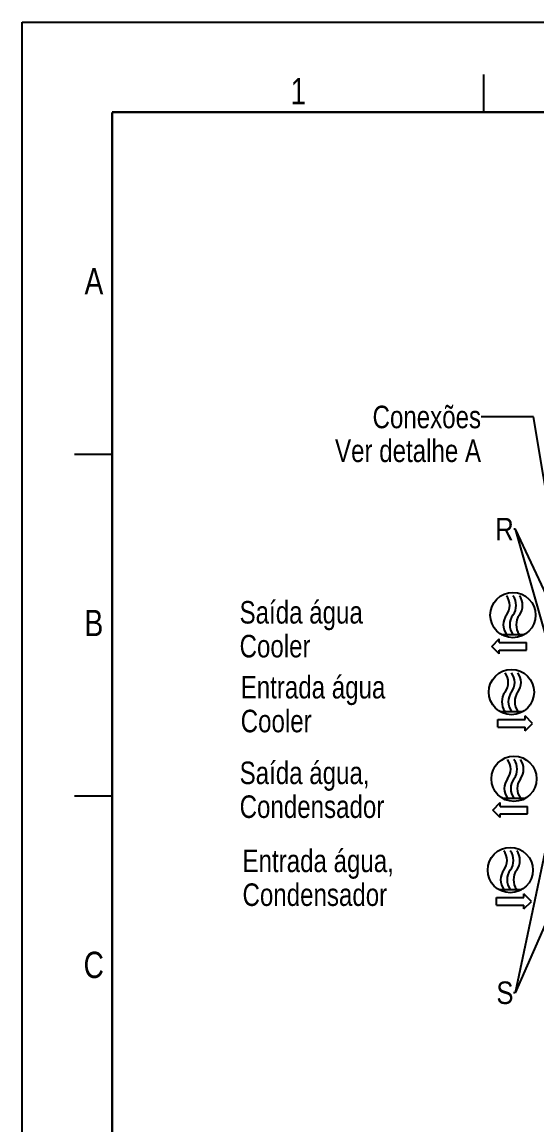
# Model space of a CAD drawing. Header units: millimetres. Extents: x 0 to 10500, y 0 to 7425.
# Drawn here: x 0 to 1715, y 3756 to 7425 of the extents above; entities that cross this region are included whole.
import ezdxf

# ---------------------------------------------------------------- set-up
doc = ezdxf.new("R2010")
doc.units = ezdxf.units.MM
doc.header["$LTSCALE"] = 577.5
doc.layers.get('0').update_dxf_attribs({"linetype": 'CONTINUOUS'})
doc.layers.add('NOTES3D', color=7, linetype='CONTINUOUS')
doc.styles.get("Standard").update_dxf_attribs({"font": 'txt', "width": 0.85})
doc.styles.add('TEXTSTYLE_2', font='txt', dxfattribs={"width": 0.8})
doc.dimstyles.get("Standard").update_dxf_attribs({"dimtxt": 3.5, "dimasz": 3.5, "dimexe": 1.5, "dimexo": 1.5, "dimtad": 1, "dimdec": 1, "dimtxsty": 'Standard', "dimblk": '_FILLED', "dimblk1": '_FILLED', "dimblk2": '_FILLED', "dimcen": 0.09, "dimadec": 1, "dimazin": 2, "dimtol": 1, "dimtp": 0.1, "dimtm": 0.1, "dimtfac": 1, "dimtdec": 1, "dimtofl": 0, "dimtmove": 0, "dimatfit": 3, "dimldrblk": '_FILLED', "dimfxl": 1, "dimtolj": 1, "dimarcsym": 0})

# ---------------------------------------------------------------- blocks, each defined once
blk = doc.blocks.new('_FILLED')
at = {"color": 0, "linetype": 'ByBlock'}
blk.add_solid([(0, 0), (-1, 0.2), (-1, -0.2)], dxfattribs=at)

msp = doc.modelspace()

# ---------------------------------------------------------------- linework, layer by layer
at = {"color": 7, "linetype": 'Continuous'}
for p, q in [((0, 0), (0, 7425)), ((0, 0), (0, 7425)), ((0, 7425), (10500, 7425)), ((0, 7425), (10500, 7425)), ((1537.5, 7125), (1537.5, 7250)), ((175, 5987.5), (300, 5987.5)), ((1564.06, 5348.16), (1589.06, 5373.16)), ((1589.06, 5360.66), (1589.06, 5373.16)), ((1589.06, 5360.66), (1680.09, 5360.66)), ((1595.98, 5388), (1673.24, 5388)), ((1680.09, 5335.66), (1680.09, 5360.66)), ((1589.06, 5323.16), (1564.06, 5348.16)), ((1589.06, 5323.16), (1589.06, 5335.66)), ((1589.06, 5335.66), (1680.09, 5335.66)), ((1584.18, 5079.45), (1584.18, 5104.45)), ((1584.18, 5104.45), (1675.2, 5104.45)), ((1591.09, 5131.79), (1668.35, 5131.79)), ((1675.2, 5104.45), (1675.2, 5116.95)), ((1700.2, 5091.95), (1675.2, 5116.95)), ((1584.18, 5079.45), (1675.2, 5079.45)), ((1675.2, 5066.95), (1700.2, 5091.95)), ((1675.2, 5066.95), (1675.2, 5079.45)), ((300, 4850), (175, 4850)), ((1599.46, 4843.26), (1676.72, 4843.26)), ((1567.55, 4803.42), (1592.55, 4828.42)), ((1592.55, 4815.92), (1592.55, 4828.42)), ((1592.55, 4815.92), (1683.57, 4815.92)), ((1683.57, 4790.92), (1683.57, 4815.92)), ((1592.55, 4778.42), (1567.55, 4803.42)), ((1592.55, 4778.42), (1592.55, 4790.92)), ((1592.55, 4790.92), (1683.57, 4790.92)), ((1587.21, 4539.81), (1664.47, 4539.81)), ((1671.32, 4512.47), (1671.32, 4524.97)), ((1696.32, 4499.97), (1671.32, 4524.97)), ((1580.3, 4487.47), (1580.3, 4512.47)), ((1580.3, 4512.47), (1671.32, 4512.47)), ((1580.3, 4487.47), (1671.32, 4487.47)), ((1671.32, 4474.97), (1696.32, 4499.97)), ((1671.32, 4474.97), (1671.32, 4487.47))]:
    msp.add_line(p, q, dxfattribs=at)
at = {"color": 7, "linetype": 'Continuous', "const_width": 7.5}
for points in [[(300, 300), (300, 7125)], [(300, 7125), (10200, 7125)]]:
    msp.add_lwpolyline(points, dxfattribs=at)
at = {"color": 7, "linetype": 'Continuous'}
for centre in [(1634.61, 5452.28), (1629.72, 5196.08), (1638.09, 4907.55), (1625.84, 4604.09)]:
    msp.add_circle(centre, 75.26, dxfattribs=at)
for centre, start, end in [((1570.32, 5484.43), 323.1301, 36.8699), ((1591.75, 5484.43), 323.1301, 36.8699), ((1613.18, 5484.43), 323.1301, 36.8699), ((1656.03, 5420.14), 143.1301, 216.8699), ((1677.46, 5420.14), 143.1301, 216.8699), ((1698.89, 5420.14), 143.1301, 216.8699), ((1565.44, 5228.22), 323.1301, 36.8699), ((1586.86, 5228.22), 323.1301, 36.8699), ((1608.29, 5228.22), 323.1301, 36.8699), ((1651.15, 5163.94), 143.1301, 216.8699), ((1672.58, 5163.94), 143.1301, 216.8699), ((1694.01, 5163.94), 143.1301, 216.8699), ((1573.81, 4939.69), 323.1301, 36.8699), ((1595.23, 4939.69), 323.1301, 36.8699), ((1616.66, 4939.69), 323.1301, 36.8699), ((1659.52, 4875.4), 143.1301, 216.8699), ((1680.95, 4875.4), 143.1301, 216.8699), ((1702.38, 4875.4), 143.1301, 216.8699), ((1561.56, 4636.24), 323.1301, 36.8699), ((1582.98, 4636.24), 323.1301, 36.8699), ((1604.41, 4636.24), 323.1301, 36.8699), ((1647.27, 4571.95), 143.1301, 216.8699), ((1668.7, 4571.95), 143.1301, 216.8699), ((1690.13, 4571.95), 143.1301, 216.8699)]:
    msp.add_arc(centre, 53.57, start, end, dxfattribs=at)

# ---------------------------------------------------------------- texts
at = {"color": 2, "linetype": 'Continuous', "char_height": 87.5, "width": 70, "attachment_point": 2, "line_spacing_factor": 0.9, "style": 'TEXTSTYLE_2'}
for s, insert in [('1', (920.18, 7238.6)), ('A', (239.44, 6606.68)), ('B', (239.29, 5469.7)), ('C', (238.74, 4332.4))]:
    msp.add_mtext(s, dxfattribs=dict(at, insert=insert))
at = {"layer": 'NOTES3D', "color": 2, "linetype": 'Continuous', "char_height": 75, "line_spacing_factor": 0.9, "style": 'TEXTSTYLE_2'}
for s, insert, width, attachment_point in [('Conexões \\PVer detalhe A', (1528.44, 6148.87), 780, 3), ('Saída água \\PCooler', (724.38, 5499.02), 660, 1), ('Entrada água \\PCooler', (728.08, 5249.89), 780, 1), ('Saída água, \\PCondensador', (724.55, 4964.96), 720, 1), ('Entrada água, \\PCondensador', (734.14, 4672.2), 840, 1)]:
    msp.add_mtext(s, dxfattribs=dict(at, insert=insert, width=width, attachment_point=attachment_point))
at = {"layer": 'NOTES3D', "color": 2, "linetype": 'Continuous', "char_height": 75, "width": 63.75, "attachment_point": 3, "line_spacing_factor": 0.9}
for s, insert in [('R', (1637.36, 5775.43)), ('S', (1636.38, 4233.39))]:
    msp.add_mtext(s, dxfattribs=dict(at, insert=insert))

# ---------------------------------------------------------------- leaders
at = {"layer": 'NOTES3D', "color": 2, "linetype": 'Continuous', "annotation_type": 0, "has_hookline": 1, "hookline_direction": 1}
for points, text_width in [([(1842.73, 5274.7), (1703.44, 6111.37), (1528.44, 6111.37)], 750), ([(1800.14, 5190.35), (1643.36, 5737.93), (1637.36, 5737.93)], 42.5), ([(1800.14, 5405.95), (1643.36, 5737.93), (1637.36, 5737.93)], 42.5), ([(1781.64, 4856.25), (1642.38, 4195.89), (1636.38, 4195.89)], 42.5), ([(1781.64, 4513.67), (1642.38, 4195.89), (1636.38, 4195.89)], 42.5)]:
    msp.add_leader(points, dimstyle='Standard', override={"dimtad": 0}, dxfattribs=dict(at, text_width=text_width))

doc.saveas('drawing.dxf')
